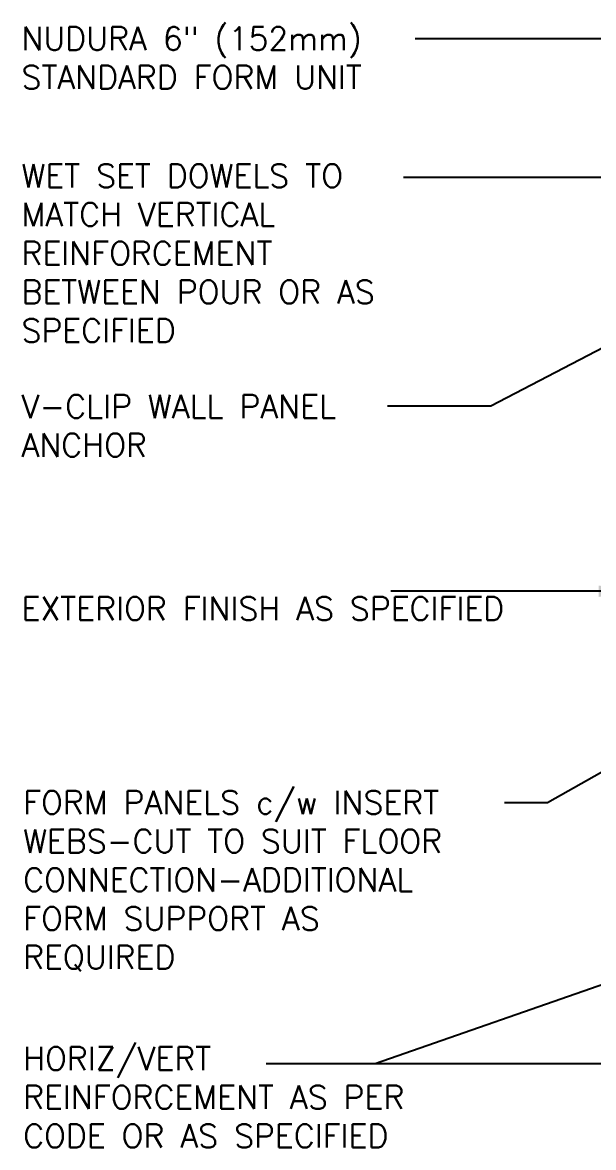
# Model space of a CAD drawing. Header units: inches. Extents: x 64 to 116.3, y 188.2 to 261.
# Drawn here: x 63.99 to 82.43, y 222.87 to 259.22 of the extents above; entities that cross this region are included whole.
import ezdxf

# ---------------------------------------------------------------- set-up
doc = ezdxf.new("R2010")
doc.units = ezdxf.units.IN
doc.header["$MEASUREMENT"] = 0
doc.layers.add('TEXT', color=4, linetype='Continuous')
doc.styles.add('DIM', font='romans.shx', dxfattribs={"width": 0.7})
doc.styles.add('ROMANS', font='romans.shx', dxfattribs={"height": 0.75})
doc.dimstyles.new('ext_12', dxfattribs={"dimscale": 12, "dimtxt": 0.09375, "dimasz": 0.09375, "dimexe": 0.09375, "dimexo": 0.0625, "dimgap": 0.0625, "dimtad": 1, "dimdec": 1, "dimzin": 3, "dimdsep": 46, "dimlunit": 4, "dimtxsty": 'DIM', "dimcen": 0.09, "dimdle": 0.09375, "dimclrt": 4, "dimadec": 0, "dimazin": 0, "dimtfac": 1, "dimtdec": 1, "dimtmove": 2, "dimatfit": 3, "dimfxl": 1, "dimfrac": 2, "dimtolj": 1, "dimtzin": 0, "dimarcsym": 0})

msp = doc.modelspace()

# ---------------------------------------------------------------- texts
at = {"layer": 'TEXT', "char_height": 0.75, "attachment_point": 4, "style": 'ROMANS'}
for s, insert, width in [('NUDURA 6" (152mm) STANDARD FORM UNIT', (63.96, 258.08), 14.95852), ('WET SET DOWELS TO MATCH VERTICAL REINFORCEMENT BETWEEN POUR OR AS SPECIFIED', (63.96, 251.77), 12.95276), ('V-CLIP WALL PANEL ANCHOR', (63.96, 246.194), 12.01477), ('EXTERIOR FINISH AS SPECIFIED', (63.96, 240.287), 15.10061), ('FORM PANELS c/w INSERT WEBS-CUT TO SUIT FLOOR CONNECTION-ADDITIONAL\\PFORM SUPPORT AS \\PREQUIRED', (64.012, 231.487), 17.8384), ('HORIZ/VERT REINFORCEMENT AS PER CODE OR AS SPECIFIED', (64.012, 224.499), 15.33694)]:
    msp.add_mtext(s, dxfattribs=dict(at, insert=insert, width=width))

# ---------------------------------------------------------------- leaders
at = {"layer": 'TEXT'}
for points in [[(85.965, 258.692), (76.669, 258.692)], [(88.573, 254.22), (76.301, 254.22)], [(88.081, 251.501), (79.121, 246.83), (75.783, 246.83)], [(85.886, 236.815), (80.949, 234.011), (79.554, 234.011)], [(90.662, 230.918), (75.376, 225.573), (71.862, 225.573)], [(90.125, 225.573), (75.376, 225.573), (71.862, 225.573)]]:
    msp.add_leader(points, dimstyle='ext_12', dxfattribs=at)
msp.add_leader([(83.723, 240.848), (75.892, 240.848)], dimstyle='ext_12', override={"dimgap": 0.0625, "dimtad": 0}, dxfattribs=at)

doc.saveas('drawing.dxf')
